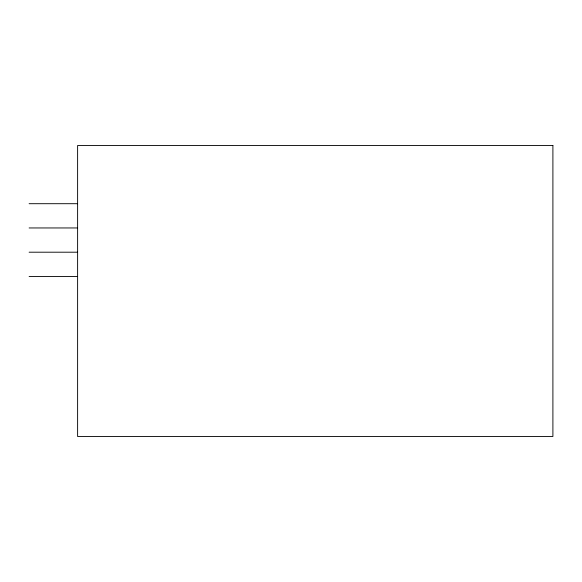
<?xml version="1.0" encoding="UTF-8"?>
<svg xmlns="http://www.w3.org/2000/svg" width="582" height="582" viewBox="0 0 582 582"><rect width="100%" height="100%" fill="white"/><g stroke="black" fill="none" stroke-linecap="round" stroke-linejoin="round"><path stroke-width="0.87" d="M29.115 203.7L77.61 203.7M29.115 227.955L77.61 227.955M29.115 252.202L77.61 252.202M29.115 276.45L77.61 276.45M552.9 145.507L77.61 145.507L77.61 436.493L552.9 436.493L552.9 145.507"/></g></svg>
